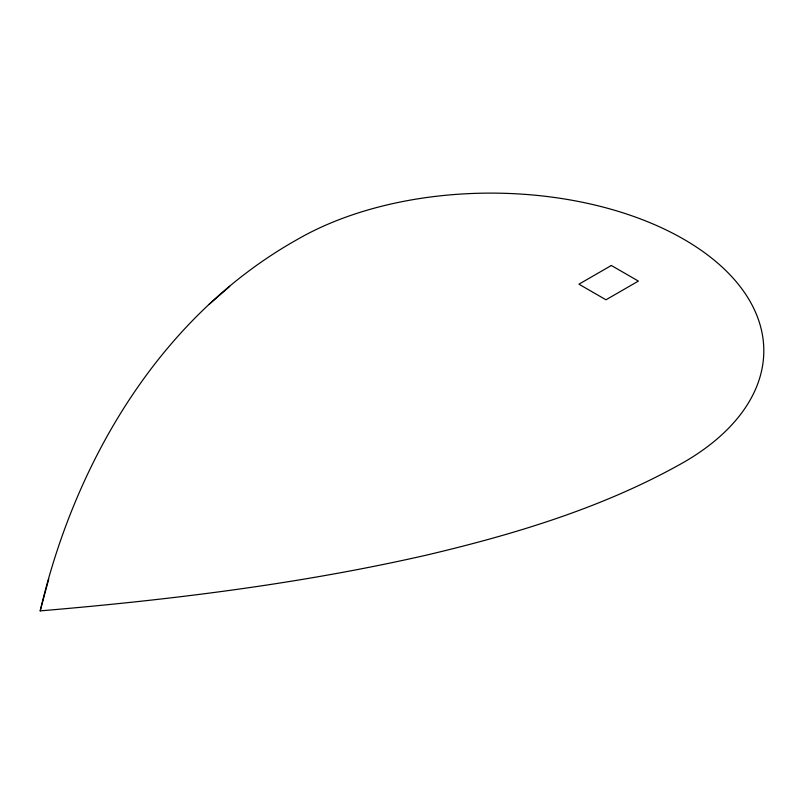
<?xml version="1.0" encoding="UTF-8"?>
<svg xmlns="http://www.w3.org/2000/svg" width="804" height="804" viewBox="0 0 804 804"><rect width="100%" height="100%" fill="white"/><g stroke="black" fill="none" stroke-linecap="round" stroke-linejoin="round"><path stroke-width="1.21" d="M40.2 610.879C75.244 460.973 160.448 316.143 297.651 239.29A273.069 157.654 0 0 1 683.822 239.29A273.069 157.654 0 0 1 683.822 462.25C603.975 507.485 515.243 534.137 426.371 555.142C299.4 584.076 169.845 599.925 40.2 610.879L48.753 578.95M209.151 304.324L229.763 286.324M611.341 265.481L578.94 284.184L605.975 299.791L638.376 281.088L611.341 265.481"/></g></svg>
